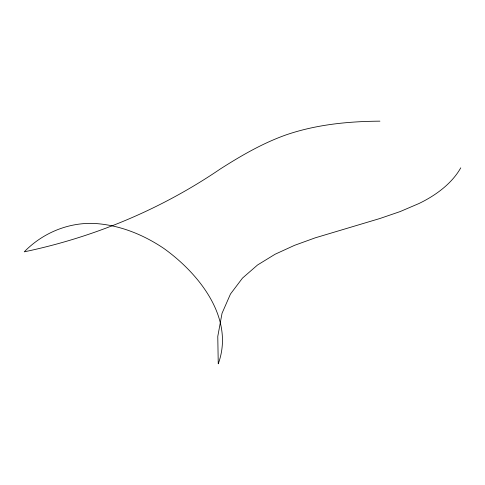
<?xml version="1.0" encoding="UTF-8"?>
<svg xmlns="http://www.w3.org/2000/svg" width="485" height="485" viewBox="0 0 485 485"><rect width="100%" height="100%" fill="white"/><g stroke="black" fill="none" stroke-linecap="round" stroke-linejoin="round"><path stroke-width="0.73" d="M379.919 121.159C348.078 121.383 315.941 124.56 285.695 135.018C262.446 143.324 241.015 155.758 220.269 168.998C161.141 209.253 94.248 237.201 24.25 251.836C42.231 233.37 67.367 222.645 93.211 223.391C118.576 224.616 142.76 234.267 163.688 248.332C198.808 273.382 234.976 318.202 218.25 363.841L217.777 336.414L222.039 313.304L230.472 294.025L242.5 278.087L257.559 264.986L275.086 254.243L294.504 245.355L315.25 237.832L379.761 218.553L400.125 211.581L418.973 203.518A134.727 77.782 0 0 0 460.756 167.834"/></g></svg>
